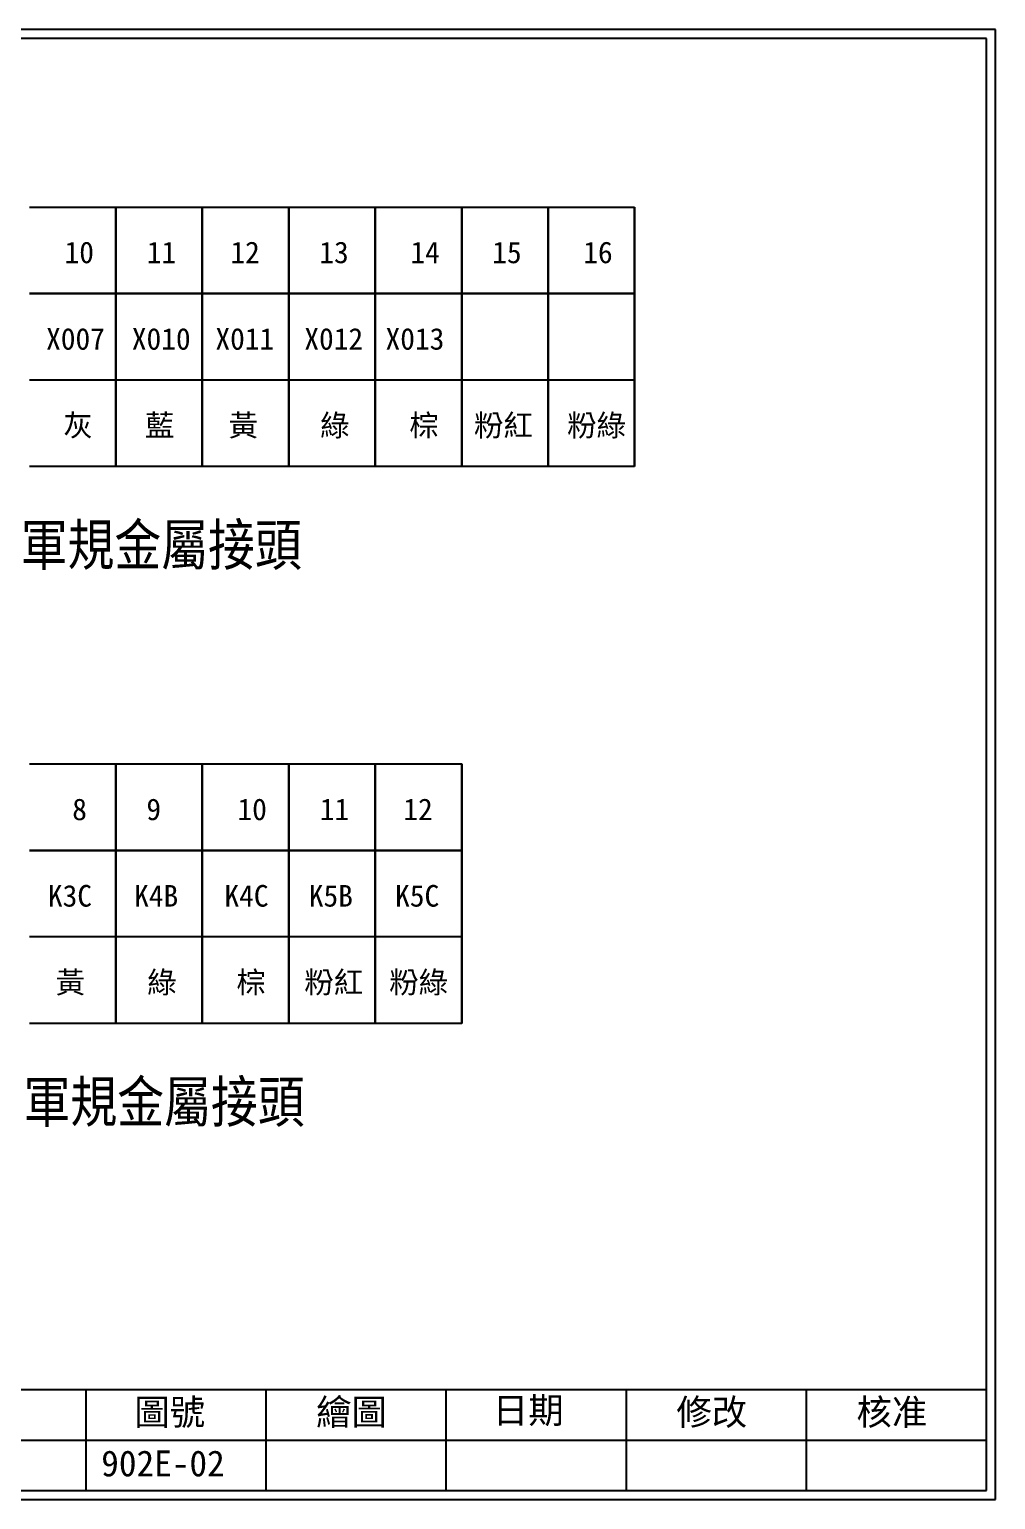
# Model space of a CAD drawing. Extents: x 275 to 562, y 265 to 469.
# Drawn here: x 427.8 to 561.9, y 264.9 to 468.9 of the extents above; entities that cross this region are included whole.
import ezdxf

# ---------------------------------------------------------------- set-up
doc = ezdxf.new("R2010")
doc.units = 0
doc.layers.add('圖框層', color=7, linetype='CONTINUOUS')
doc.layers.add('標尺寸層', color=3, linetype='CONTINUOUS')
doc.styles.add('CNS', font='romanc.shx', dxfattribs={"bigfont": 'chineset.shx'})
doc.styles.add('STSL', font='kaiu.ttf')

msp = doc.modelspace()

# ---------------------------------------------------------------- linework, layer by layer
at = {"layer": '圖框層', "color": 7}
for p, q in [((561.9, 468.91), (274.9, 468.91)), ((560.65, 467.66), (276.15, 467.66)), ((560.65, 266.2), (560.65, 467.66)), ((561.9, 264.95), (561.9, 468.91)), ((276.15, 280.2), (560.65, 280.2)), ((435.65, 266.2), (435.65, 280.2)), ((460.65, 266.2), (460.65, 280.2)), ((485.65, 266.2), (485.65, 280.2)), ((510.65, 266.2), (510.65, 280.2)), ((535.65, 266.2), (535.65, 280.2)), ((410.65, 273.2), (560.65, 273.2)), ((276.15, 266.2), (560.65, 266.2)), ((274.9, 264.95), (561.9, 264.95))]:
    msp.add_line(p, q, dxfattribs=at)
at = {"layer": '標尺寸層', "color": 7}
for p, q in [((427.79, 444.27), (439.79, 444.27)), ((439.79, 444.27), (439.79, 432.27)), ((439.79, 432.27), (439.79, 444.27)), ((439.79, 444.27), (451.79, 444.27)), ((439.79, 444.27), (451.79, 444.27)), ((451.79, 444.27), (451.79, 432.27)), ((451.79, 444.27), (463.79, 444.27)), ((451.79, 432.27), (451.79, 444.27)), ((451.79, 444.27), (451.79, 432.27)), ((451.79, 432.27), (451.79, 444.27)), ((463.79, 444.27), (463.79, 432.27)), ((463.79, 444.27), (475.79, 444.27)), ((463.79, 432.27), (463.79, 444.27)), ((475.79, 444.27), (475.79, 432.27)), ((475.79, 432.27), (475.79, 444.27)), ((475.79, 444.27), (487.79, 444.27)), ((487.79, 444.27), (487.79, 432.27)), ((487.79, 432.27), (487.79, 444.27)), ((487.79, 444.27), (499.79, 444.27)), ((499.79, 444.27), (499.79, 432.27)), ((499.79, 432.27), (499.79, 444.27)), ((499.79, 444.27), (511.79, 444.27)), ((511.79, 444.27), (511.79, 432.27)), ((511.79, 432.27), (511.79, 444.27)), ((439.79, 432.27), (427.79, 432.27)), ((427.79, 432.27), (439.79, 432.27)), ((439.79, 432.27), (439.79, 420.27)), ((439.79, 420.27), (439.79, 432.27)), ((451.79, 432.27), (439.79, 432.27)), ((451.79, 432.27), (439.79, 432.27)), ((439.79, 432.27), (451.79, 432.27)), ((439.79, 432.27), (451.79, 432.27)), ((463.79, 432.27), (451.79, 432.27)), ((451.79, 432.27), (451.79, 420.27)), ((451.79, 432.27), (463.79, 432.27)), ((451.79, 420.27), (451.79, 432.27)), ((451.79, 432.27), (451.79, 420.27)), ((451.79, 420.27), (451.79, 432.27)), ((475.79, 432.27), (463.79, 432.27)), ((463.79, 432.27), (463.79, 420.27)), ((463.79, 432.27), (475.79, 432.27)), ((463.79, 420.27), (463.79, 432.27)), ((487.79, 432.27), (475.79, 432.27)), ((475.79, 432.27), (475.79, 420.27)), ((475.79, 420.27), (475.79, 432.27)), ((475.79, 432.27), (487.79, 432.27)), ((487.79, 432.27), (487.79, 420.27)), ((487.79, 420.27), (487.79, 432.27)), ((499.79, 432.27), (487.79, 432.27)), ((487.79, 432.27), (499.79, 432.27)), ((511.79, 432.27), (499.79, 432.27)), ((499.79, 432.27), (499.79, 420.27)), ((499.79, 420.27), (499.79, 432.27)), ((499.79, 432.27), (511.79, 432.27)), ((511.79, 432.27), (511.79, 420.27)), ((511.79, 420.27), (511.79, 432.27)), ((439.79, 420.27), (427.79, 420.27)), ((439.79, 420.27), (439.79, 408.27)), ((439.79, 408.27), (439.79, 420.27)), ((451.79, 420.27), (439.79, 420.27)), ((451.79, 420.27), (439.79, 420.27)), ((463.79, 420.27), (451.79, 420.27)), ((451.79, 420.27), (451.79, 408.27)), ((451.79, 408.27), (451.79, 420.27)), ((451.79, 420.27), (451.79, 408.27)), ((451.79, 408.27), (451.79, 420.27)), ((475.79, 420.27), (463.79, 420.27)), ((463.79, 420.27), (463.79, 408.27)), ((463.79, 408.27), (463.79, 420.27)), ((487.79, 420.27), (475.79, 420.27)), ((475.79, 420.27), (475.79, 408.27)), ((475.79, 408.27), (475.79, 420.27)), ((487.79, 420.27), (487.79, 408.27)), ((487.79, 408.27), (487.79, 420.27)), ((499.79, 420.27), (487.79, 420.27)), ((511.79, 420.27), (499.79, 420.27)), ((499.79, 420.27), (499.79, 408.27)), ((499.79, 408.27), (499.79, 420.27)), ((511.79, 420.27), (511.79, 408.27)), ((511.79, 408.27), (511.79, 420.27)), ((439.79, 408.27), (427.79, 408.27)), ((451.79, 408.27), (439.79, 408.27)), ((451.79, 408.27), (439.79, 408.27)), ((463.79, 408.27), (451.79, 408.27)), ((475.79, 408.27), (463.79, 408.27)), ((487.79, 408.27), (475.79, 408.27)), ((499.79, 408.27), (487.79, 408.27)), ((511.79, 408.27), (499.79, 408.27)), ((427.79, 367), (439.79, 367)), ((439.79, 367), (439.79, 355)), ((439.79, 367), (451.79, 367)), ((439.79, 355), (439.79, 367)), ((451.79, 367), (451.79, 355)), ((451.79, 355), (451.79, 367)), ((451.79, 367), (463.79, 367)), ((463.79, 367), (463.79, 355)), ((463.79, 355), (463.79, 367)), ((463.79, 367), (475.79, 367)), ((463.79, 367), (475.79, 367)), ((475.79, 367), (475.79, 355)), ((475.79, 367), (487.79, 367)), ((475.79, 355), (475.79, 367)), ((475.79, 367), (475.79, 355)), ((475.79, 355), (475.79, 367)), ((487.79, 367), (487.79, 355)), ((487.79, 355), (487.79, 367)), ((439.79, 355), (427.79, 355)), ((427.79, 355), (439.79, 355)), ((451.79, 355), (439.79, 355)), ((439.79, 355), (439.79, 343)), ((439.79, 355), (451.79, 355)), ((439.79, 343), (439.79, 355)), ((463.79, 355), (451.79, 355)), ((451.79, 355), (451.79, 343)), ((451.79, 343), (451.79, 355)), ((451.79, 355), (463.79, 355)), ((463.79, 355), (463.79, 343)), ((463.79, 343), (463.79, 355)), ((475.79, 355), (463.79, 355)), ((475.79, 355), (463.79, 355)), ((463.79, 355), (475.79, 355)), ((463.79, 355), (475.79, 355)), ((487.79, 355), (475.79, 355)), ((475.79, 355), (475.79, 343)), ((475.79, 355), (487.79, 355)), ((475.79, 343), (475.79, 355)), ((475.79, 355), (475.79, 343)), ((475.79, 343), (475.79, 355)), ((487.79, 355), (487.79, 343)), ((487.79, 343), (487.79, 355)), ((439.79, 343), (427.79, 343)), ((451.79, 343), (439.79, 343)), ((439.79, 343), (439.79, 331)), ((439.79, 331), (439.79, 343)), ((463.79, 343), (451.79, 343)), ((451.79, 343), (451.79, 331)), ((451.79, 331), (451.79, 343)), ((463.79, 343), (463.79, 331)), ((463.79, 331), (463.79, 343)), ((475.79, 343), (463.79, 343)), ((475.79, 343), (463.79, 343)), ((487.79, 343), (475.79, 343)), ((475.79, 343), (475.79, 331)), ((475.79, 331), (475.79, 343)), ((475.79, 343), (475.79, 331)), ((475.79, 331), (475.79, 343)), ((487.79, 343), (487.79, 331)), ((487.79, 331), (487.79, 343)), ((439.79, 331), (427.79, 331)), ((451.79, 331), (439.79, 331)), ((463.79, 331), (451.79, 331)), ((475.79, 331), (463.79, 331)), ((475.79, 331), (463.79, 331)), ((487.79, 331), (475.79, 331))]:
    msp.add_line(p, q, dxfattribs=at)

# ---------------------------------------------------------------- texts
at = {"layer": '圖框層', "color": 7, "style": 'STSL'}
for s, height, p in [('10', 3, (432.67, 436.48)), ('11', 3, (444.09, 436.48)), ('12', 3, (455.69, 436.48)), ('13', 3, (468.03, 436.48)), ('14', 3, (480.67, 436.48)), ('15', 3, (492.03, 436.48)), ('16', 3, (504.67, 436.48)), ('X007', 3, (430.11, 424.48)), ('X010', 3, (442.01, 424.48)), ('X011', 3, (453.61, 424.48)), ('X012', 3, (465.95, 424.48)), ('X013', 3, (477.22, 424.48)), ('灰', 3, (432.51, 412.48)), ('藍', 3, (443.83, 412.48)), ('黃', 3, (455.43, 412.48)), ('綠', 3, (468.16, 412.48)), ('棕', 3, (480.51, 412.48)), ('粉紅', 3, (489.5, 412.48)), ('粉綠', 3, (502.43, 412.48)), (' 8', 3, (431.69, 359.21)), ('9', 3, (444.03, 359.21)), ('10', 3, (456.67, 359.21)), ('11', 3, (468.09, 359.21)), ('12', 3, (479.69, 359.21)), ('K3C', 3, (430.36, 347.21)), ('K4B', 3, (442.33, 347.21)), ('K4C', 3, (454.86, 347.21)), ('K5B', 3, (466.57, 347.21)), ('K5C', 3, (478.55, 347.21)), ('黃', 3, (431.43, 335.21)), ('綠', 3, (444.16, 335.21)), ('棕', 3, (456.51, 335.21)), ('粉紅', 3, (465.95, 335.21)), ('粉綠', 3, (477.74, 335.21)), ('繪圖', 3.6, (467.59, 275.29)), ('日期', 3.6, (492.12, 275.53)), ('圖號', 3.6, (442.36, 275.28)), ('修改', 3.6, (517.59, 275.29)), ('核准', 3.6, (542.59, 275.29)), ('902E-02', 3.6, (437.76, 268.17))]:
    msp.add_text(s, height=height, dxfattribs=at).set_placement(p)
at = {"layer": '標尺寸層', "color": 7, "char_height": 6.5, "attachment_point": 1, "style": 'CNS'}
for s, insert in [('\\pi3.8724;浮鎖.鎖緊.滑牙 16P軍規金屬接頭', (357.53, 400.43)), ('震動.平送控制器 12P軍規金屬接頭', (357.53, 323.16))]:
    msp.add_mtext_dynamic_manual_height_columns(s, width=116.1555, gutter_width=32.5, heights=[0], dxfattribs=dict(at, insert=insert))

doc.saveas('drawing.dxf')
